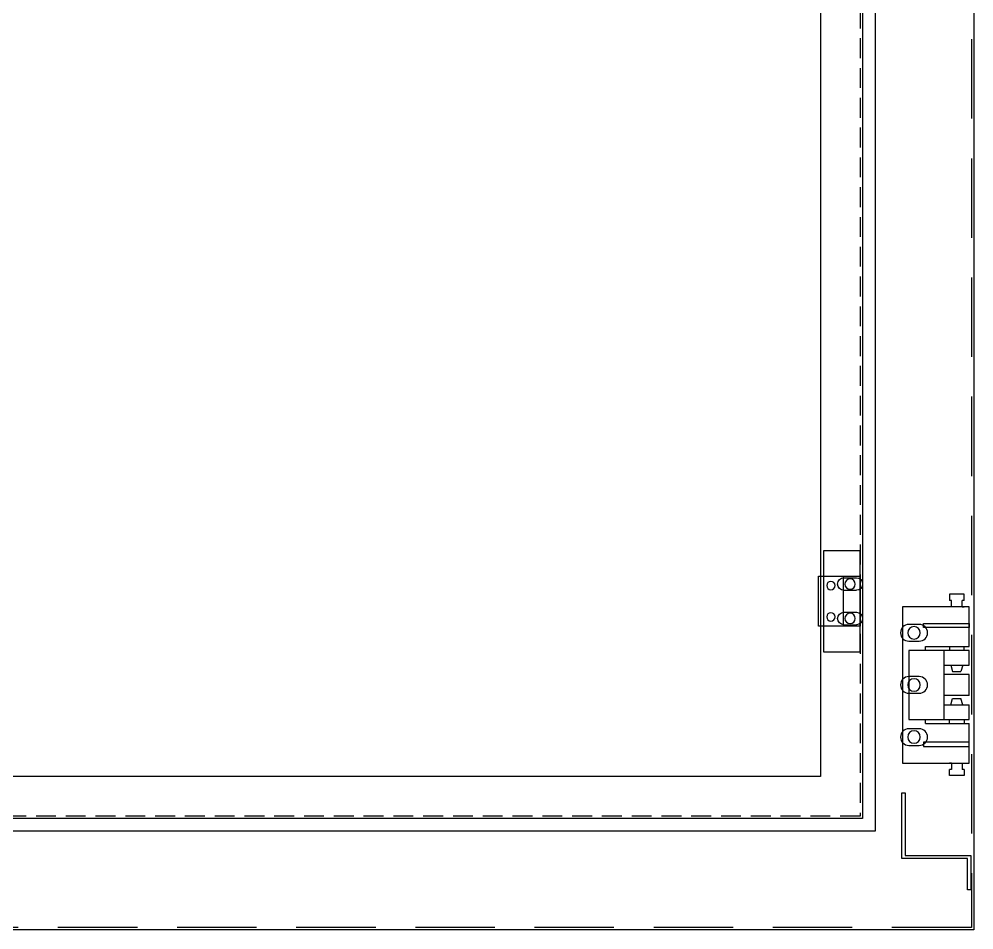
# Model space of a CAD drawing. Header units: millimetres. Extents: x 0 to 3953, y 0 to 2795.
# Drawn here: x 1803.4 to 2261.4, y 1135.1 to 1572 of the extents above; entities that cross this region are included whole.
import ezdxf

# ---------------------------------------------------------------- set-up
doc = ezdxf.new("R2010")
doc.units = ezdxf.units.MM
doc.linetypes.add('HIDDEN2', pattern=[4.7625, 3.175, -1.5875])
doc.linetypes.add('HIDDENX2', pattern=[19.05, 12.7, -6.35])

# ---------------------------------------------------------------- blocks, each defined once
blk = doc.blocks.new('ovan6x9')
at = {"color": 2}
for p, q in [((2, 6), (8, 6)), ((2, 0), (8, 0))]:
    blk.add_line(p, q, dxfattribs=at)
for centre, start, end in [((2, 3), 90, 270), ((8, 3), 270, 90)]:
    blk.add_arc(centre, 3, start, end, dxfattribs=at)
blk = doc.blocks.new('HL036-1-1')
at = {"color": 1}
blk.add_line((9.5, 36.25), (9.5, 12.25), dxfattribs=at)
for points in [[(0, 48.5), (17.5, 48.5), (17.5, 0), (0, 0)], [(-2.5, 12.25), (17.5, 12.25), (17.5, 36.25), (-2.5, 36.25)]]:
    blk.add_lwpolyline(points, close=True, dxfattribs=at)
for centre, radius in [((3.5, 31.75), 2), ((12.7, 32.5), 2.5), ((3.5, 16.75), 2), ((12.7, 16), 2.5)]:
    blk.add_circle(centre, radius, dxfattribs=at)
blk = doc.blocks.new('HL011-1-6')
at = {"color": 1}
for p, q in [((29.5, 81), (22.5, 81)), ((22.5, 81), (22.5, 78)), ((23.5, 78), (22.5, 78)), ((23.5, 75), (23.5, 78)), ((29.5, 78), (28.5, 78)), ((28.5, 75), (28.5, 78)), ((29.5, 78), (29.5, 81)), ((23.5, 75), (22.5, 75)), ((28.5, 75), (29.5, 75)), ((11, 56), (11, 54)), ((11, 56), (32, 56)), ((22.5, 56), (22.5, 54)), ((29.5, 54), (29.5, 56)), ((20, 54), (20, 21)), ((20, 47), (32, 47)), ((23.1, 47), (24, 44)), ((28.9, 47), (28, 44)), ((32, 42.5), (20, 42.5)), ((24, 44), (28, 44)), ((32, 32.5), (20, 32.5)), ((20, 28), (32, 28)), ((23.1, 28), (24, 31)), ((24, 31), (28, 31)), ((28.9, 28), (28, 31)), ((11, 21), (11, 19)), ((11, 19), (32, 19)), ((22.5, 19), (22.5, 21)), ((29.5, 21), (29.5, 19)), ((23.5, 0), (22.5, 0)), ((23.5, 0), (23.5, -3)), ((28.5, 0), (28.5, -3)), ((28.5, 0), (29.5, 0)), ((22.5, -6), (22.5, -3)), ((23.5, -3), (22.5, -3)), ((29.5, -3), (28.5, -3)), ((29.5, -3), (29.5, -6)), ((29.5, -6), (22.5, -6))]:
    blk.add_line(p, q, dxfattribs=at)
for points in [[(32, 19), (32, 0), (0, 0), (0, 75), (32, 75), (32, 56)], [(32, 28), (32, 21), (3, 21), (3, 54), (32, 54), (32, 47)], [(32, 42.5), (32, 32.5)]]:
    blk.add_lwpolyline(points, dxfattribs=at)
for points in [[(10, 67), (32, 67), (32, 65), (10, 65)], [(10, 8), (32, 8), (32, 10), (10, 10)]]:
    blk.add_lwpolyline(points, close=True, dxfattribs=at)
for centre in [(5.5, 62.5), (5.5, 37.5), (5.5, 12.5)]:
    blk.add_circle(centre, 3, dxfattribs=at)

msp = doc.modelspace()

# ---------------------------------------------------------------- linework, layer by layer
at = {"ltscale": 3}
for points in [[(1561.43, 2535.08), (2261.43, 2535.08), (2261.43, 1135.08), (1561.43, 1135.08)], [(1608.83, 2452.68), (2214.03, 2452.68), (2214.03, 1182.48), (1608.83, 1182.48)]]:
    msp.add_lwpolyline(points, close=True, dxfattribs=at)
at = {"linetype": 'HIDDENX2', "ltscale": 3}
msp.add_lwpolyline([(1562.63, 2533.88), (2260.23, 2533.88), (2260.23, 1136.28), (1562.63, 1136.28)], close=True, dxfattribs=at)
at = {"color": 3, "ltscale": 3}
msp.add_lwpolyline([(1635.03, 2426.48), (2187.83, 2426.48), (2187.83, 1208.68), (1635.03, 1208.68)], close=True, dxfattribs=at)
at = {"color": 6, "ltscale": 3}
msp.add_lwpolyline([(1614.83, 2006.88), (2208.03, 2006.88), (2208.03, 1188.48), (1614.83, 1188.48)], close=True, dxfattribs=at)
at = {"color": 6, "linetype": 'HIDDEN2', "ltscale": 3}
msp.add_lwpolyline([(1616.03, 2005.68), (2206.83, 2005.68), (2206.83, 1189.68), (1616.03, 1189.68)], close=True, dxfattribs=at)
at = {"color": 2}
for points in [[(2230.23, 1281.58, 1), (2230.23, 1273.58), (2235.23, 1273.58, 1), (2235.23, 1281.58)], [(2230.23, 1256.58, 1), (2230.23, 1248.58), (2235.23, 1248.58, 1), (2235.23, 1256.58)], [(2230.23, 1231.58, 1), (2230.23, 1223.58), (2235.23, 1223.58, 1), (2235.23, 1231.58)]]:
    msp.add_lwpolyline(points, format="xyb", close=True, dxfattribs=at)
at = {"color": 33}
msp.add_lwpolyline([(2228.43, 1200.83), (2228.43, 1170.83), (2259.93, 1170.83), (2259.93, 1154.33), (2258.43, 1154.33), (2258.43, 1169.33), (2226.93, 1169.33), (2226.93, 1200.83)], close=True, dxfattribs=at)

# ---------------------------------------------------------------- block references
at = {"color": 7, "xscale": -1, "rotation": 180}
for name, p in [('HL036-1-1', (2189.34, 1316.98)), ('ovan6x9', (2197.04, 1303.98)), ('HL011-1-6', (2227.23, 1290.08)), ('ovan6x9', (2197.04, 1287.48))]:
    msp.add_blockref(name, p, dxfattribs=at)

doc.saveas('drawing.dxf')
